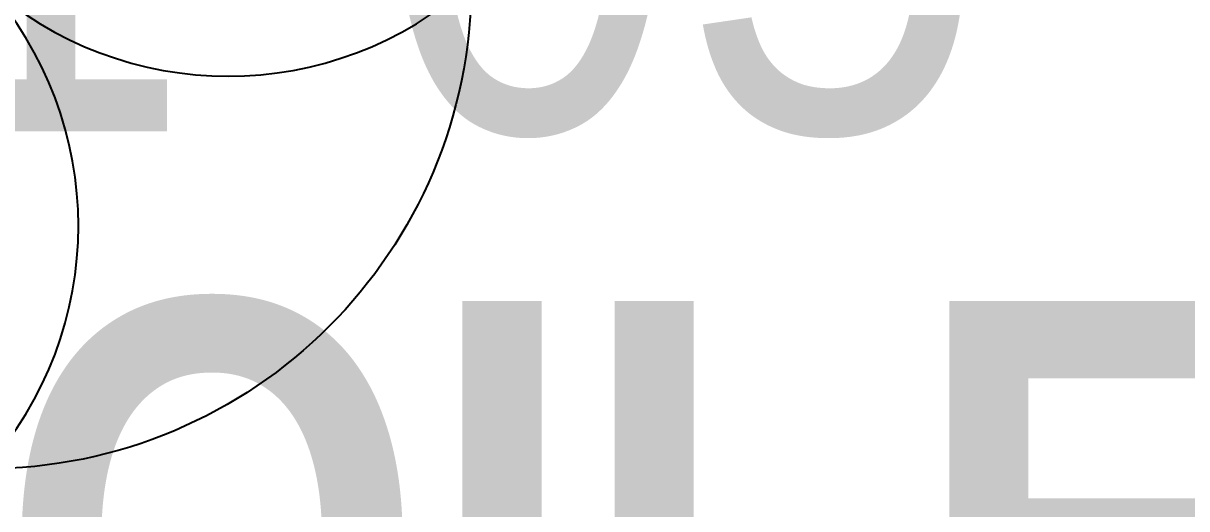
# Model space of a CAD drawing. Header units: millimetres. Extents: x -92759 to 184353, y -15225 to 86714.
# Drawn here: x -61275 to -60728, y 56296 to 56524 of the extents above; entities that cross this region are included whole.
import ezdxf

# ---------------------------------------------------------------- set-up
doc = ezdxf.new("R2010")
doc.units = ezdxf.units.MM
for name, color, linetype in [('0-1', 9, 'Continuous'), ('0-L21-Low Bay Light', 1, 'Continuous'), ('A-_ROOMNAME_A', 8, 'Continuous'), ('E-FAN----E', 1, 'Continuous')]:
    doc.layers.add(name, color=color, linetype=linetype)
doc.styles.add('Arial Narrow_2', font='ARIALN.TTF', dxfattribs={"height": 225})
doc.styles.add('Arial Narrow_B_1', font='ARIALNB.TTF', dxfattribs={"height": 300})

# ---------------------------------------------------------------- blocks, each defined once
blk = doc.blocks.new('A$Cb2bf8f38')
at = {"layer": 'A-_ROOMNAME_A', "char_height": 225, "attachment_point": 1}
for s, insert, width, style in [('RT1-05', (-18748.32, 24157.24), 1070.2528, 'Arial Narrow_2'), ('H/C TOILET', (-19025.82, 23852.46), 1743.6703, 'Arial Narrow_B_1')]:
    blk.add_mtext(s, dxfattribs=dict(at, insert=insert, width=width, style=style))
blk = doc.blocks.new('OCF FAN')
at = {"layer": 'E-FAN----E', "color": 7}
blk.add_circle((0, 0), 228.64, dxfattribs=at)
for centre, start, end in [((-127.09, -114.32), 318.0283, 41.9717), ((114.32, 127.09), 228.0283, 311.9717)]:
    blk.add_arc(centre, 170.94, start, end, dxfattribs=at)
blk = doc.blocks.new('EL_B8_L1_R4')
at = {"layer": '0-L21-Low Bay Light', "color": 7}
blk.add_blockref('OCF FAN', (-7566.76, -16556.27), dxfattribs=at)

msp = doc.modelspace()

# ---------------------------------------------------------------- block references
at = {"layer": '0-1'}
msp.add_blockref('A$Cb2bf8f38', (-42933.02, 32541.24), dxfattribs=at)

# ---------------------------------------------------------------- next in the draw order: block references
at = {"color": 0}
msp.add_blockref('EL_B8_L1_R4', (-53725.95, 73099.58), dxfattribs=at)

doc.saveas('drawing.dxf')
